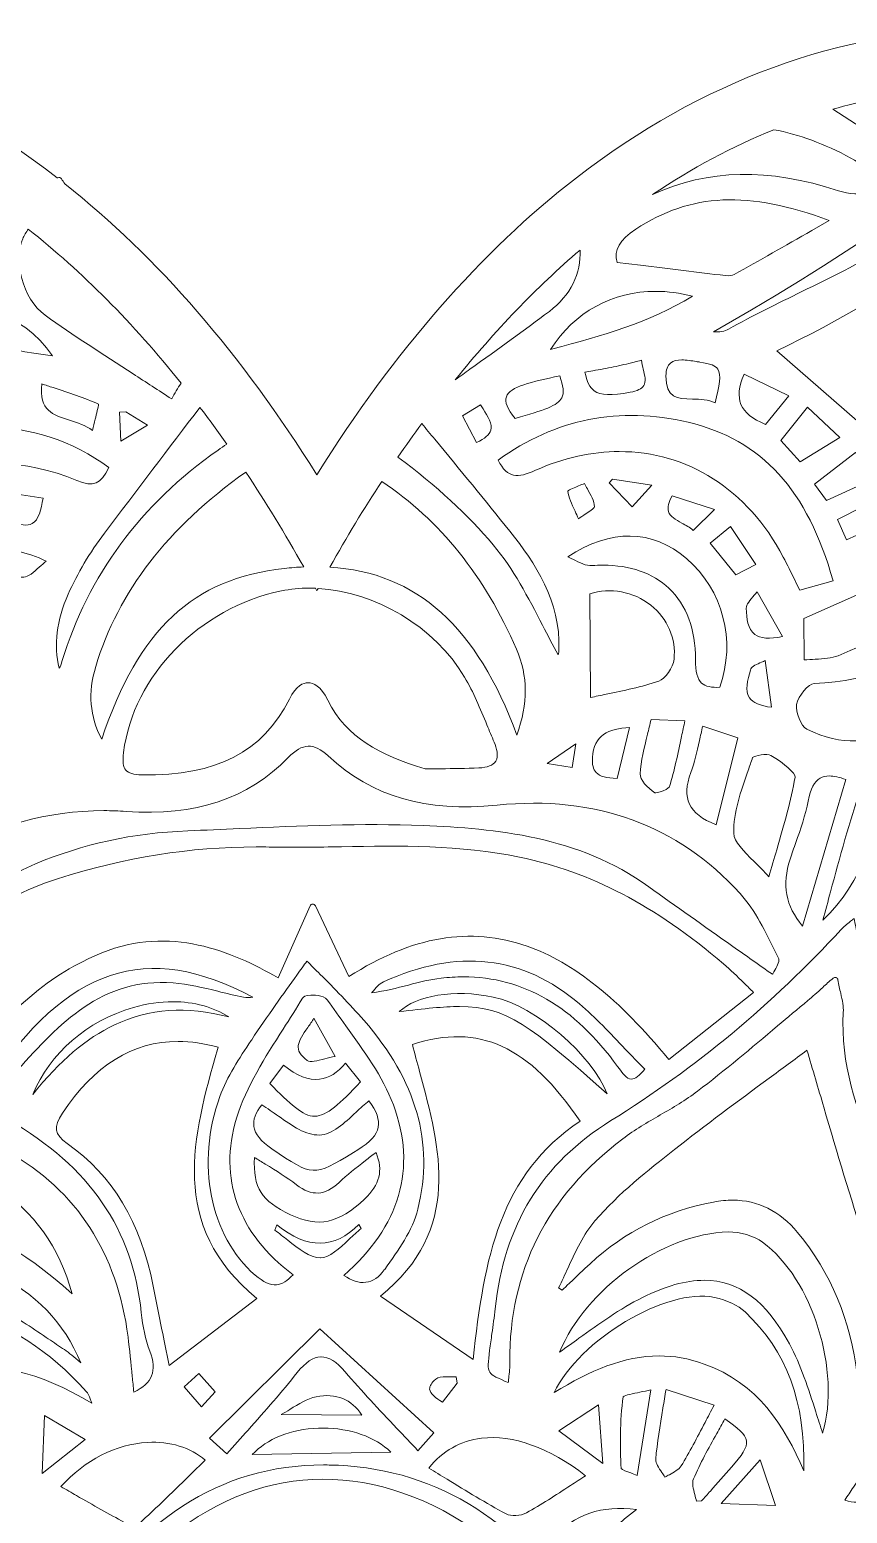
# Model space of a CAD drawing. Extents: x 49 to 10099, y -910 to -90.
# Drawn here: x 401 to 682, y -601 to -92 of the extents above; entities that cross this region are included whole.
import ezdxf

# ---------------------------------------------------------------- set-up
doc = ezdxf.new("R2010")
doc.units = 0
doc.header["$MEASUREMENT"] = 0
doc.layers.add('Layer 1', color=7, linetype='Continuous')

msp = doc.modelspace()

# ---------------------------------------------------------------- linework, layer by layer
at = {"layer": 'Layer 1', "lineweight": 0}
for points in [[(432.25, -223.08), (434.43, -222.96), (441.89, -227.64), (432.74, -233.03), (432.25, -223.08)], [(668.39, -221.36), (679.49, -231.85), (665.86, -240.15), (659.24, -232.87), (668.39, -221.36)], [(684.78, -236.99), (692.19, -245.53), (674.87, -253.48), (670.72, -247.88), (684.78, -236.99)], [(600.25, -247.34), (601.43, -246.09), (615, -248.22), (608.21, -255.59), (600.25, -247.34)], [(696.02, -251.16), (699.47, -258.9), (681.78, -266.91), (678.7, -259.96), (696.02, -251.16)], [(643.82, -278.94), (634.97, -268.15), (641.99, -262.41), (650.58, -275.47), (643.82, -278.94)], [(588.9, -337.05), (587.63, -345.14), (579.01, -343.78), (588.9, -337.05)], [(460.44, -564.68), (454.53, -557.74), (459.48, -553.13), (465.07, -559.49), (460.44, -564.68)], [(598.16, -584.05), (583.04, -572.85), (596.63, -563.93), (598.16, -584.05)], [(405.77, -587.5), (406.54, -567.61), (420.47, -575.83), (405.77, -587.5)], [(652.16, -582.87), (657.33, -598.48), (638.77, -597.83), (652.16, -582.87)]]:
    msp.add_lwpolyline(points, dxfattribs=at)
for points, knots in [([(923.48, -226.33), (905.85, -186.9), (878.75, -153.49), (845.11, -129.71), (810.04, -104.91), (769.53, -91.8), (727.95, -91.8), (680.05, -91.8), (632.03, -109.39), (589.06, -142.66), (556.36, -167.98), (526.49, -202.19), (500, -244.61), (474.22, -203.32), (445.23, -169.84), (413.53, -144.72), (413.14, -144.16), (412.75, -143.58), (412.38, -143.02), (412.1, -142.6), (411.56, -142.46), (411.11, -142.67), (411.11, -142.67), (411.01, -142.72), (411.01, -142.72), (410.99, -142.7), (410.97, -142.69), (410.95, -142.67), (367.98, -109.4), (319.95, -91.81), (272.04, -91.8), (230.47, -91.8), (189.96, -104.91), (154.9, -129.69), (121.25, -153.47), (94.15, -186.88), (76.52, -226.31), (55.14, -274.13), (48.87, -327.84), (58.41, -381.63), (68.97, -441.15), (97.77, -497.53), (144, -549.22), (297.89, -721.22), (474.96, -885.08), (476.74, -886.72), (476.74, -886.72), (500.01, -908.2), (500.01, -908.2), (500.01, -908.2), (523.28, -886.71), (523.28, -886.71), (525.05, -885.08), (702.13, -721.22), (856.01, -549.22), (902.24, -497.54), (931.03, -441.16), (941.59, -381.65), (951.12, -327.86), (944.86, -274.15), (923.48, -226.33)], [0, 0, 0, 0, 1, 1, 1, 2, 2, 2, 3, 3, 3, 4, 4, 4, 5, 5, 5, 6, 6, 6, 7, 7, 7, 8, 8, 8, 9, 9, 9, 10, 10, 10, 11, 11, 11, 12, 12, 12, 13, 13, 13, 14, 14, 14, 15, 15, 15, 16, 16, 16, 17, 17, 17, 18, 18, 18, 19, 19, 19, 20, 20, 20, 20]), ([(758.87, -114.53), (746.9, -125.5), (734.63, -136.73), (722.37, -147.63), (705.78, -162.39), (685.77, -172.22), (666.43, -181.73), (658.11, -185.82), (649.5, -190.05), (641.27, -194.62), (639.93, -195.36), (638.23, -195.67), (636.08, -195.54), (683.39, -168.52), (721.03, -142.32), (753.67, -113.69), (755.41, -113.94), (757.14, -114.22), (758.87, -114.53)], [0, 0, 0, 0, 1, 1, 1, 2, 2, 2, 3, 3, 3, 4, 4, 4, 5, 5, 5, 6, 6, 6, 6]), ([(706.88, -113.07), (706.88, -113.07), (718.88, -127.54), (718.88, -127.54), (718.88, -127.54), (706.24, -137.93), (706.24, -137.93), (706.24, -137.93), (677.05, -119.14), (677.05, -119.14), (686.93, -116.29), (696.89, -114.26), (706.88, -113.07)], [0, 0, 0, 0, 1, 1, 1, 2, 2, 2, 3, 3, 3, 4, 4, 4, 4]), ([(785.13, -121.27), (790.95, -171.22), (804.74, -216.79), (827.23, -260.27), (827.23, -260.27), (772.19, -262.72), (772.19, -262.72), (781.78, -250.81), (787.69, -236.45), (789.78, -219.99), (792.64, -197.45), (780.06, -177.7), (759.19, -171.96), (738.16, -166.17), (716.3, -177.75), (708.34, -198.88), (704.86, -208.11), (702.23, -217.5), (699.68, -226.57), (698.75, -229.92), (697.85, -233.1), (696.94, -236.18), (696.94, -236.18), (657.84, -202.04), (657.84, -202.04), (700.67, -181.61), (739.99, -153.41), (774.87, -118.13), (778.32, -119.07), (781.74, -120.12), (785.13, -121.27)], [0, 0, 0, 0, 1, 1, 1, 2, 2, 2, 3, 3, 3, 4, 4, 4, 5, 5, 5, 6, 6, 6, 7, 7, 7, 8, 8, 8, 9, 9, 9, 10, 10, 10, 10]), ([(656.83, -126.14), (665.31, -127.7), (674.17, -130.97), (683.25, -135.91), (686.48, -137.66), (689.46, -140.11), (692.34, -142.48), (693.54, -143.47), (694.77, -144.48), (696.02, -145.45), (696.02, -145.45), (695.47, -148.23), (695.47, -148.23), (693.85, -148.18), (692.2, -148.2), (690.6, -148.22), (686.62, -148.26), (682.5, -148.31), (678.96, -147.13), (655.14, -139.18), (634.16, -139.59), (615.18, -148.45), (628.7, -139.36), (642.64, -131.9), (656.83, -126.14)], [0, 0, 0, 0, 1, 1, 1, 2, 2, 2, 3, 3, 3, 4, 4, 4, 5, 5, 5, 6, 6, 6, 7, 7, 7, 8, 8, 8, 8]), ([(611.02, -172.69), (611.02, -172.69), (603.04, -171.72), (603.04, -171.72), (601.83, -167.55), (603.83, -164.01), (609.45, -160.31), (628.29, -147.89), (648.22, -146.96), (675.81, -157.33), (675.81, -157.33), (669.8, -160.77), (669.8, -160.77), (660.61, -166.03), (651.93, -171), (643.22, -175.89), (642.57, -176.25), (641.47, -176.38), (640.2, -176.23), (630.62, -175.1), (621.09, -173.93), (611.02, -172.69)], [0, 0, 0, 0, 1, 1, 1, 2, 2, 2, 3, 3, 3, 4, 4, 4, 5, 5, 5, 6, 6, 6, 7, 7, 7, 7]), ([(453.4, -213.14), (452.32, -214.91), (451.23, -216.72), (450.22, -218.6), (445.69, -215.63), (441.29, -212.78), (436.98, -210), (426.42, -203.17), (416.45, -196.73), (406.82, -189.86), (398.84, -184.16), (395.89, -170.69), (399.08, -163.65), (399.61, -162.47), (400.26, -161.35), (401, -160.29), (419.45, -174.89), (436.95, -192.54), (453.4, -213.14)], [0, 0, 0, 0, 1, 1, 1, 2, 2, 2, 3, 3, 3, 4, 4, 4, 5, 5, 5, 6, 6, 6, 6]), ([(590.31, -167.45), (590.78, -175.43), (587.06, -183.03), (579.78, -188.51), (571.12, -195.04), (562.5, -201.23), (552.53, -208.4), (550.89, -209.58), (549.21, -210.78), (547.51, -212), (561.09, -195.14), (575.37, -180.27), (590.31, -167.45)], [0, 0, 0, 0, 1, 1, 1, 2, 2, 2, 3, 3, 3, 4, 4, 4, 4]), ([(360.27, -188.28), (381.07, -183.05), (398.74, -188.63), (409.33, -203.77), (392.04, -201.83), (376.34, -196.87), (360.27, -188.28)], [0, 0, 0, 0, 1, 1, 1, 2, 2, 2, 2]), ([(616.31, -181.64), (620.4, -181.64), (624.62, -182.18), (628.88, -183.31), (613.96, -192.44), (597.9, -196.81), (580.94, -201.43), (580.94, -201.43), (580.19, -201.63), (580.19, -201.63), (588.32, -188.75), (601.54, -181.64), (616.31, -181.64)], [0, 0, 0, 0, 1, 1, 1, 2, 2, 2, 3, 3, 3, 4, 4, 4, 4]), ([(612.15, -214.02), (611.45, -215.09), (609.94, -215.83), (607.5, -216.28), (600.93, -217.48), (597.37, -217.35), (595.21, -215.82), (593.65, -214.72), (592.65, -212.71), (592.01, -209.35), (592.92, -209.2), (593.8, -209.05), (594.66, -208.9), (597.15, -208.48), (599.51, -208.08), (601.81, -207.6), (604.14, -207.11), (606.47, -206.53), (608.93, -205.92), (609.72, -205.73), (610.52, -205.53), (611.35, -205.32), (611.49, -206.35), (611.74, -207.38), (611.99, -208.38), (612.53, -210.57), (613.04, -212.63), (612.15, -214.02)], [0, 0, 0, 0, 1, 1, 1, 2, 2, 2, 3, 3, 3, 4, 4, 4, 5, 5, 5, 6, 6, 6, 7, 7, 7, 8, 8, 8, 9, 9, 9, 9]), ([(631.45, -205.93), (635.08, -206.47), (636.81, -207.16), (637.61, -208.38), (638.81, -210.23), (638.2, -214.04), (636.65, -219.94), (634.31, -218.8), (631.59, -218.72), (628.94, -218.64), (623.59, -218.48), (619.73, -218.36), (619.79, -210.64), (619.8, -208.56), (620.3, -207.13), (621.31, -206.27), (622.27, -205.46), (623.66, -205.19), (625.21, -205.19), (626.81, -205.19), (628.58, -205.48), (630.24, -205.74), (630.65, -205.81), (631.06, -205.87), (631.45, -205.93)], [0, 0, 0, 0, 1, 1, 1, 2, 2, 2, 3, 3, 3, 4, 4, 4, 5, 5, 5, 6, 6, 6, 7, 7, 7, 8, 8, 8, 8]), ([(423.94, -225.54), (423.64, -226.75), (423.31, -228.07), (423, -229.38), (420.63, -227.65), (417.86, -226.78), (415.17, -225.92), (409.36, -224.09), (404.72, -222.62), (405.6, -213.42), (406.93, -213.86), (408.24, -214.29), (409.53, -214.71), (415.01, -216.5), (420.19, -218.19), (425.09, -220.38), (425.01, -221.31), (424.43, -223.63), (423.94, -225.54)], [0, 0, 0, 0, 1, 1, 1, 2, 2, 2, 3, 3, 3, 4, 4, 4, 5, 5, 5, 6, 6, 6, 6]), ([(583.38, -210.66), (584.52, -214.13), (584.96, -216.52), (584.06, -218.22), (582.68, -220.83), (577.98, -222.53), (568.03, -225.29), (565.4, -222.04), (564.42, -219.59), (565.03, -217.83), (566.23, -214.37), (573.75, -212.69), (583.38, -210.66)], [0, 0, 0, 0, 1, 1, 1, 2, 2, 2, 3, 3, 3, 4, 4, 4, 4]), ([(653.9, -227.31), (649.41, -225.49), (646.67, -223.24), (645.54, -220.45), (644.42, -217.71), (644.76, -214.31), (646.58, -210.08), (646.58, -210.08), (661.95, -217.57), (661.95, -217.57), (661.95, -217.57), (653.9, -227.31), (653.9, -227.31)], [0, 0, 0, 0, 1, 1, 1, 2, 2, 2, 3, 3, 3, 4, 4, 4, 4]), ([(459.9, -221.49), (463.01, -225.6), (466.08, -229.81), (469.11, -234.14), (468.09, -234.77), (467.09, -235.43), (466.09, -236.14), (439.57, -254.74), (421.56, -279.16), (412.56, -308.72), (412.29, -309.6), (412.01, -310.36), (411.6, -311.05), (409.67, -303.12), (410.7, -294.58), (414.69, -285.63), (417.9, -278.43), (422.08, -271.37), (427.14, -264.65), (438.21, -249.93), (449.31, -235.36), (459.9, -221.49)], [0, 0, 0, 0, 1, 1, 1, 2, 2, 2, 3, 3, 3, 4, 4, 4, 5, 5, 5, 6, 6, 6, 7, 7, 7, 7]), ([(549.98, -224.42), (549.98, -224.42), (556.19, -220.66), (556.19, -220.66), (556.46, -221.1), (556.74, -221.55), (557.02, -221.98), (558.74, -224.68), (560.35, -227.23), (559.69, -229.36), (559.21, -230.87), (557.63, -232.23), (554.84, -233.51), (554.84, -233.51), (549.98, -224.42), (549.98, -224.42)], [0, 0, 0, 0, 1, 1, 1, 2, 2, 2, 3, 3, 3, 4, 4, 4, 5, 5, 5, 5]), ([(627.41, -226.59), (652.66, -232.59), (668.47, -249.9), (677.12, -281.02), (677.12, -281.02), (665.69, -284.28), (665.69, -284.28), (665.14, -283.16), (664.61, -282.05), (664.08, -280.96), (662.72, -278.16), (661.44, -275.51), (660.06, -272.88), (647.79, -249.46), (626.93, -236.65), (603.78, -236.65), (594.42, -236.65), (584.68, -238.75), (574.99, -243.09), (574.99, -243.09), (574.99, -243.09), (574.99, -243.09), (568.86, -245.83), (565.47, -245.99), (562.18, -239.59), (581.93, -225.37), (603.88, -221), (627.41, -226.59)], [0, 0, 0, 0, 1, 1, 1, 2, 2, 2, 3, 3, 3, 4, 4, 4, 5, 5, 5, 6, 6, 6, 7, 7, 7, 8, 8, 8, 9, 9, 9, 9]), ([(417.65, -246.59), (381.4, -231.53), (346.37, -245.96), (330.49, -282.48), (330.49, -282.48), (330.14, -283.3), (330.14, -283.3), (327.74, -288.86), (326.23, -291.65), (320.54, -289.31), (314.88, -286.98), (315.79, -283.58), (317.75, -278.22), (317.9, -277.82), (318.04, -277.42), (318.18, -277.02), (326.06, -254.75), (343.44, -238.1), (365.86, -231.33), (372.75, -229.24), (379.75, -228.22), (386.69, -228.22), (401.58, -228.22), (416.15, -232.95), (428.59, -242.08), (425.96, -247.9), (423.31, -248.94), (417.65, -246.59)], [0, 0, 0, 0, 1, 1, 1, 2, 2, 2, 3, 3, 3, 4, 4, 4, 5, 5, 5, 6, 6, 6, 7, 7, 7, 8, 8, 8, 9, 9, 9, 9]), ([(536.01, -227.01), (537.5, -228.82), (538.98, -230.63), (540.47, -232.44), (548.97, -242.75), (557.76, -253.42), (566.26, -264.02), (574.9, -274.79), (583.65, -288.04), (583.07, -304.64), (583.04, -305.26), (582.96, -305.87), (582.84, -306.44), (581, -303.11), (579.21, -299.67), (577.48, -296.31), (572.54, -286.79), (567.44, -276.94), (560.53, -268.67), (551.98, -258.45), (540.99, -248.35), (527.82, -238.59), (530.52, -234.64), (533.25, -230.78), (536.01, -227.01)], [0, 0, 0, 0, 1, 1, 1, 2, 2, 2, 3, 3, 3, 4, 4, 4, 5, 5, 5, 6, 6, 6, 7, 7, 7, 8, 8, 8, 8]), ([(488.85, -276.77), (457.36, -280.31), (439.09, -297.34), (426.18, -335.38), (422.05, -327.51), (421.4, -319.53), (424.14, -310.46), (431.89, -284.73), (448.74, -262.86), (475.61, -243.67), (482.45, -253.97), (489.08, -264.83), (495.49, -276.25), (493.32, -276.35), (491.11, -276.52), (488.85, -276.77)], [0, 0, 0, 0, 1, 1, 1, 2, 2, 2, 3, 3, 3, 4, 4, 4, 5, 5, 5, 5]), ([(522.26, -246.91), (542.35, -260.32), (557.52, -279.22), (568.51, -304.54), (572.47, -313.68), (572.53, -323.09), (568.65, -333.97), (554.96, -296.81), (534.31, -278.16), (504.48, -276.32), (510.23, -266.07), (516.16, -256.26), (522.26, -246.91)], [0, 0, 0, 0, 1, 1, 1, 2, 2, 2, 3, 3, 3, 4, 4, 4, 4]), ([(592.12, -258.15), (591.39, -258.64), (590.58, -259.17), (589.79, -259.74), (589.39, -258.84), (588.99, -257.99), (588.6, -257.16), (587.4, -254.61), (586.36, -252.39), (586.1, -250.22), (586.65, -249.75), (588.63, -248.93), (589.84, -248.42), (590.52, -248.14), (591.21, -247.86), (591.84, -247.58), (592.16, -248.2), (592.5, -248.81), (592.83, -249.42), (594.02, -251.57), (595.14, -253.61), (595.32, -255.63), (595.19, -256.13), (593.42, -257.3), (592.12, -258.15)], [0, 0, 0, 0, 1, 1, 1, 2, 2, 2, 3, 3, 3, 4, 4, 4, 5, 5, 5, 6, 6, 6, 7, 7, 7, 8, 8, 8, 8]), ([(394.9, -260.66), (394.9, -260.66), (397.15, -251.28), (397.15, -251.28), (397.15, -251.28), (406.09, -252.69), (406.09, -252.69), (405.36, -256.55), (404.62, -260.14), (402.29, -261.38), (400.66, -262.24), (398.24, -262.01), (394.9, -260.66)], [0, 0, 0, 0, 1, 1, 1, 2, 2, 2, 3, 3, 3, 4, 4, 4, 4]), ([(629.17, -263.73), (628.01, -262.69), (626.6, -261.93), (625.22, -261.19), (623.14, -260.07), (621.18, -259.02), (620.66, -257.23), (620.27, -255.88), (620.67, -254.09), (621.88, -251.8), (621.88, -251.8), (636.41, -256.6), (636.41, -256.6), (636.41, -256.6), (629.17, -263.73), (629.17, -263.73)], [0, 0, 0, 0, 1, 1, 1, 2, 2, 2, 3, 3, 3, 4, 4, 4, 5, 5, 5, 5]), ([(626.89, -273.42), (639.39, -284.18), (643.84, -301.45), (638.33, -317.56), (635.39, -317.77), (633.33, -317.29), (632.04, -316.12), (630.52, -314.73), (629.84, -312.18), (629.89, -308.11), (630.02, -297.76), (626.88, -289.28), (620.82, -283.58), (615.27, -278.37), (607.51, -275.66), (598.2, -275.66), (596.97, -275.66), (595.7, -275.71), (594.41, -275.81), (592.4, -275.95), (590.2, -274.84), (587.88, -273.65), (587.31, -273.36), (586.74, -273.07), (586.16, -272.79), (600.71, -263.07), (615.12, -263.27), (626.89, -273.42)], [0, 0, 0, 0, 1, 1, 1, 2, 2, 2, 3, 3, 3, 4, 4, 4, 5, 5, 5, 6, 6, 6, 7, 7, 7, 8, 8, 8, 9, 9, 9, 9]), ([(388.04, -269.75), (394.14, -269.75), (400.61, -271.23), (407.15, -274.24), (406.33, -274.92), (405.55, -275.62), (404.78, -276.31), (402.8, -278.09), (400.98, -279.75), (399.44, -279.74), (387.2, -279.42), (377.92, -282.4), (371.89, -288.6), (365.84, -294.84), (363.12, -304.29), (363.81, -316.68), (363.85, -317.47), (363.85, -318.29), (363.85, -319.24), (363.84, -319.55), (363.84, -319.88), (363.84, -320.22), (363.84, -320.22), (356.67, -322.98), (356.67, -322.98), (349.72, -310.48), (352.36, -292.51), (362.97, -280.81), (369.62, -273.48), (378.36, -269.75), (388.04, -269.75)], [0, 0, 0, 0, 1, 1, 1, 2, 2, 2, 3, 3, 3, 4, 4, 4, 5, 5, 5, 6, 6, 6, 7, 7, 7, 8, 8, 8, 9, 9, 9, 10, 10, 10, 10]), ([(729.78, -266.21), (729.78, -266.21), (762.49, -326.73), (762.49, -326.73), (762.49, -326.73), (753.32, -337.74), (753.32, -337.74), (752.15, -336.54), (750.95, -335.4), (749.78, -334.29), (746.79, -331.45), (743.96, -328.77), (742.2, -325.57), (736.35, -314.99), (731.67, -304.07), (727.85, -294.78), (726.22, -290.79), (724.63, -288.79), (722.55, -288.08), (722, -287.9), (721.43, -287.8), (720.81, -287.8), (718.98, -287.8), (716.77, -288.62), (713.8, -290.35), (703.4, -296.4), (692, -301.2), (680.98, -305.84), (680.98, -305.84), (678.87, -306.73), (678.87, -306.73), (676.64, -307.67), (674.01, -307.8), (670.97, -307.95), (669.76, -308.02), (668.51, -308.08), (667.21, -308.2), (667.21, -308.2), (667.05, -293.96), (667.05, -293.96), (667.05, -293.96), (729.78, -266.21), (729.78, -266.21)], [0, 0, 0, 0, 1, 1, 1, 2, 2, 2, 3, 3, 3, 4, 4, 4, 5, 5, 5, 6, 6, 6, 7, 7, 7, 8, 8, 8, 9, 9, 9, 10, 10, 10, 11, 11, 11, 12, 12, 12, 13, 13, 13, 14, 14, 14, 14]), ([(500.01, -284.43), (500.15, -284.16), (500.3, -283.9), (500.44, -283.63), (519.94, -284.77), (540.37, -296.66), (550.71, -314.13), (553.75, -319.26), (556.1, -324.97), (558.37, -330.49), (559.19, -332.48), (560.01, -334.47), (560.86, -336.44), (561.71, -338.43), (562.5, -341.17), (561.37, -342.97), (560.5, -344.37), (558.55, -345.14), (555.58, -345.27), (551.2, -345.46), (546.79, -345.5), (542.52, -345.55), (540.7, -345.57), (538.91, -345.59), (537.14, -345.62), (521.35, -340.67), (510.27, -334.98), (503.81, -322.03), (501.33, -317.05), (498.77, -316), (497.06, -316), (497.05, -316), (497.05, -316), (497.05, -316), (495.39, -316), (492.92, -316.98), (490.58, -321.64), (481.41, -339.9), (465.78, -347.91), (439.96, -347.65), (437.19, -347.62), (435.4, -347.1), (434.48, -346.04), (433.52, -344.95), (433.28, -343.12), (433.68, -339.93), (436.98, -313.63), (459.75, -290.31), (487.83, -284.49), (490.95, -283.85), (494.15, -283.53), (497.41, -283.53), (498.12, -283.53), (498.83, -283.55), (499.54, -283.58), (499.7, -283.87), (499.85, -284.14), (500.01, -284.43)], [0, 0, 0, 0, 1, 1, 1, 2, 2, 2, 3, 3, 3, 4, 4, 4, 5, 5, 5, 6, 6, 6, 7, 7, 7, 8, 8, 8, 9, 9, 9, 10, 10, 10, 11, 11, 11, 12, 12, 12, 13, 13, 13, 14, 14, 14, 15, 15, 15, 16, 16, 16, 17, 17, 17, 18, 18, 18, 19, 19, 19, 19]), ([(599.29, -319.96), (597.46, -320.34), (595.66, -320.71), (593.89, -321.1), (593.89, -321.1), (593.62, -285.53), (593.62, -285.53), (600.76, -283.21), (608.54, -284.64), (614.57, -289.4), (620.37, -293.99), (623.35, -300.94), (622.56, -307.98), (622.23, -310.82), (619.49, -314.74), (617.31, -315.48), (611.39, -317.47), (605.24, -318.74), (599.29, -319.96)], [0, 0, 0, 0, 1, 1, 1, 2, 2, 2, 3, 3, 3, 4, 4, 4, 5, 5, 5, 6, 6, 6, 6]), ([(650.25, -299.42), (647.85, -297.61), (647.43, -294.04), (647.34, -290.46), (647.34, -290.46), (647.34, -290.46), (647.34, -290.46), (647.3, -289.16), (648.71, -287.55), (650.06, -286), (650.41, -285.6), (650.76, -285.2), (651.09, -284.79), (651.09, -284.79), (659.76, -300.15), (659.76, -300.15), (655.38, -301.12), (652.19, -300.87), (650.25, -299.42)], [0, 0, 0, 0, 1, 1, 1, 2, 2, 2, 3, 3, 3, 4, 4, 4, 5, 5, 5, 6, 6, 6, 6]), ([(670.63, -316.26), (690.36, -315.96), (706.15, -306.86), (719.06, -297.71), (722.72, -315), (731.18, -328.92), (744.9, -340.24), (750.93, -345.21), (748.56, -348.68), (745.56, -353.07), (744.45, -354.69), (743.31, -356.36), (742.57, -358.17), (740.81, -357.38), (739.05, -356.67), (737.33, -355.98), (732.87, -354.18), (728.65, -352.48), (725.37, -349.77), (721.36, -346.46), (717.78, -341.03), (715.79, -335.24), (713.71, -329.19), (711.64, -326.28), (708.85, -325.53), (708.39, -325.41), (707.92, -325.35), (707.43, -325.35), (705.11, -325.35), (702.41, -326.77), (698.93, -329.78), (690.24, -337.29), (680.45, -337.97), (668.1, -331.92), (666.17, -330.96), (664.16, -326.05), (664.63, -323.44), (665.15, -320.65), (668.79, -316.29), (670.63, -316.26)], [0, 0, 0, 0, 1, 1, 1, 2, 2, 2, 3, 3, 3, 4, 4, 4, 5, 5, 5, 6, 6, 6, 7, 7, 7, 8, 8, 8, 9, 9, 9, 10, 10, 10, 11, 11, 11, 12, 12, 12, 13, 13, 13, 13]), ([(655.95, -324.45), (652.14, -323.98), (649.62, -322.89), (648.45, -321.18), (646.76, -318.73), (647.82, -315.13), (648.84, -311.65), (648.84, -311.65), (648.96, -311.24), (648.96, -311.24), (649.2, -310.42), (651.09, -309.62), (652.61, -308.97), (653.03, -308.79), (653.47, -308.6), (653.89, -308.41), (653.89, -308.41), (655.95, -324.45), (655.95, -324.45)], [0, 0, 0, 0, 1, 1, 1, 2, 2, 2, 3, 3, 3, 4, 4, 4, 5, 5, 5, 6, 6, 6, 6]), ([(613.46, -333.73), (613.87, -332.08), (614.29, -330.38), (614.68, -328.65), (614.68, -328.65), (626.28, -329.09), (626.28, -329.09), (625.88, -330.91), (625.51, -332.7), (625.13, -334.48), (623.87, -340.48), (622.68, -346.16), (621, -351.7), (620.94, -351.9), (620.31, -352.52), (618.89, -353.14), (617.35, -353.8), (616.21, -353.88), (615.98, -353.78), (613.5, -352.25), (610.81, -349.18), (610.92, -347.35), (611.21, -342.87), (612.3, -338.43), (613.46, -333.73)], [0, 0, 0, 0, 1, 1, 1, 2, 2, 2, 3, 3, 3, 4, 4, 4, 5, 5, 5, 6, 6, 6, 7, 7, 7, 8, 8, 8, 8]), ([(644.51, -334.95), (644.51, -334.95), (636.97, -364.76), (636.97, -364.76), (632.21, -362.94), (629.23, -360.62), (627.87, -357.7), (626.53, -354.83), (626.69, -351.28), (628.37, -346.83), (629.64, -343.43), (630.41, -339.94), (631.29, -335.9), (631.64, -334.3), (632.01, -332.65), (632.42, -330.91), (632.42, -330.91), (644.51, -334.95), (644.51, -334.95)], [0, 0, 0, 0, 1, 1, 1, 2, 2, 2, 3, 3, 3, 4, 4, 4, 5, 5, 5, 6, 6, 6, 6]), ([(607.34, -331.38), (607.34, -331.38), (603.03, -348.85), (603.03, -348.85), (599.35, -348.8), (597.13, -348.17), (595.88, -346.84), (594.84, -345.74), (594.41, -344.06), (594.56, -341.72), (595.07, -333.94), (600, -331.83), (607.34, -331.38)], [0, 0, 0, 0, 1, 1, 1, 2, 2, 2, 3, 3, 3, 4, 4, 4, 4]), ([(642.74, -406.53), (632.73, -399.47), (623.27, -392.81), (613.89, -386.05), (589.72, -368.64), (561.25, -366.08), (536.45, -365.06), (515.49, -364.19), (494.13, -365.16), (473.47, -366.1), (467.54, -366.37), (461.62, -366.64), (455.7, -366.87), (418.31, -368.31), (385.9, -382.09), (359.38, -407.84), (355.49, -411.61), (351.27, -415.58), (346.66, -419.1), (345.55, -419.94), (343.95, -420.29), (342.26, -420.65), (341.81, -420.75), (341.36, -420.84), (340.9, -420.95), (340.77, -420.36), (340.62, -419.77), (340.47, -419.2), (339.99, -417.38), (339.49, -415.49), (339.98, -414.23), (346.42, -397.65), (357.35, -384.57), (372.46, -375.35), (389.25, -365.1), (407.55, -359.93), (426.95, -359.93), (429.46, -359.93), (432, -360.01), (434.55, -360.19), (458.5, -361.82), (476.18, -355.95), (490.19, -341.71), (495.17, -336.66), (498.89, -336.51), (503.89, -341.16), (518.95, -355.16), (537.38, -360.52), (561.87, -358.04), (595.77, -354.59), (623.8, -364.8), (645.21, -388.38), (650.47, -394.17), (654.08, -401.7), (657.57, -408.98), (657.57, -408.98), (658.47, -410.85), (658.47, -410.85), (658.87, -411.69), (657.58, -413.93), (656.81, -415.26), (656.64, -415.56), (656.47, -415.85), (656.32, -416.12), (651.65, -412.81), (647.14, -409.63), (642.74, -406.53)], [0, 0, 0, 0, 1, 1, 1, 2, 2, 2, 3, 3, 3, 4, 4, 4, 5, 5, 5, 6, 6, 6, 7, 7, 7, 8, 8, 8, 9, 9, 9, 10, 10, 10, 11, 11, 11, 12, 12, 12, 13, 13, 13, 14, 14, 14, 15, 15, 15, 16, 16, 16, 17, 17, 17, 18, 18, 18, 19, 19, 19, 20, 20, 20, 21, 21, 21, 22, 22, 22, 22]), ([(657.78, -373.38), (656.92, -376.34), (656.03, -379.39), (655.12, -382.62), (653.43, -380.74), (651.69, -379.01), (650.11, -377.45), (646.38, -373.77), (643.16, -370.59), (643.08, -367.65), (642.87, -360.59), (645.47, -353.24), (648, -346.13), (648.52, -344.65), (649.04, -343.18), (649.54, -341.72), (650.22, -341.01), (654.49, -340.23), (655.82, -341), (660.38, -343.6), (664.32, -347.17), (664.09, -348.48), (662.72, -356.46), (660.43, -364.3), (657.78, -373.38)], [0, 0, 0, 0, 1, 1, 1, 2, 2, 2, 3, 3, 3, 4, 4, 4, 5, 5, 5, 6, 6, 6, 7, 7, 7, 8, 8, 8, 8]), ([(676.27, -387.78), (679.45, -375.96), (682.75, -363.73), (686.8, -352), (687.69, -349.45), (692.56, -347.76), (696.47, -346.41), (696.65, -346.35), (696.83, -346.29), (697.01, -346.23), (696.82, -347), (696.63, -347.77), (696.44, -348.54), (691.93, -366.87), (687.65, -384.23), (673.62, -397.54), (674.51, -394.29), (675.39, -391.04), (676.27, -387.78)], [0, 0, 0, 0, 1, 1, 1, 2, 2, 2, 3, 3, 3, 4, 4, 4, 5, 5, 5, 6, 6, 6, 6]), ([(662.38, -376.63), (663, -374.71), (663.68, -372.76), (664.35, -370.87), (665.98, -366.26), (667.66, -361.5), (668.57, -356.63), (669.36, -352.39), (670.67, -349.89), (672.69, -348.77), (673.56, -348.28), (674.6, -348.04), (675.84, -348.04), (677.42, -348.04), (679.31, -348.44), (681.54, -349.24), (681.54, -349.24), (666.69, -399.59), (666.69, -399.59), (660.85, -392.57), (659.53, -385.42), (662.38, -376.63)], [0, 0, 0, 0, 1, 1, 1, 2, 2, 2, 3, 3, 3, 4, 4, 4, 5, 5, 5, 6, 6, 6, 7, 7, 7, 7]), ([(572.17, -406.47), (552.69, -399.62), (532.68, -403.02), (511.02, -416.9), (511.02, -416.9), (499.49, -392.58), (499.49, -392.58), (499.32, -392.22), (498.97, -392.01), (498.57, -392), (498.18, -392.01), (497.83, -392.24), (497.67, -392.6), (497.67, -392.6), (486.68, -417.31), (486.68, -417.31), (470.78, -408.2), (449.72, -399.31), (426.24, -408.76), (408.63, -415.84), (394.11, -428.28), (377.83, -450.26), (375.8, -448.63), (373.77, -447.05), (371.76, -445.47), (365.18, -440.32), (358.98, -435.46), (353.29, -429.92), (353.29, -429.91), (353.01, -429.59), (353.04, -428.28), (353.11, -425.76), (354.36, -421.75), (355.86, -420.38), (371.99, -405.62), (388.67, -390.35), (411, -383.31), (434.28, -375.97), (456.64, -372.39), (479.2, -372.39), (480.67, -372.39), (482.15, -372.4), (483.62, -372.43), (491.93, -372.6), (500.36, -372.46), (508.51, -372.32), (528.44, -371.99), (549.06, -371.64), (569.51, -375.89), (594.07, -381), (615.68, -392.3), (639.57, -412.54), (641.95, -414.55), (644.15, -416.72), (646.69, -419.23), (647.69, -420.22), (648.74, -421.25), (649.84, -422.32), (649.84, -422.32), (620.79, -445.37), (620.79, -445.37), (603.58, -424.45), (588.12, -412.08), (572.17, -406.47)], [0, 0, 0, 0, 1, 1, 1, 2, 2, 2, 3, 3, 3, 4, 4, 4, 5, 5, 5, 6, 6, 6, 7, 7, 7, 8, 8, 8, 9, 9, 9, 10, 10, 10, 11, 11, 11, 12, 12, 12, 13, 13, 13, 14, 14, 14, 15, 15, 15, 16, 16, 16, 17, 17, 17, 18, 18, 18, 19, 19, 19, 20, 20, 20, 21, 21, 21, 21]), ([(700.88, -575.98), (697.91, -580.17), (695.89, -585.06), (693.93, -589.79), (693.93, -589.79), (693.59, -590.62), (693.59, -590.62), (691.06, -596.72), (687.31, -598.57), (681.17, -596.66), (682.15, -595.17), (683.13, -593.71), (684.09, -592.26), (686.69, -588.35), (689.14, -584.66), (691.52, -580.84), (706.06, -557.49), (709.59, -533.34), (702.03, -509.05), (701.29, -506.66), (700.57, -504.27), (699.85, -501.88), (697.4, -493.75), (694.87, -485.34), (691.49, -477.42), (685.25, -462.85), (679.62, -446.92), (680.65, -429.22), (680.77, -427.18), (680.32, -425.16), (679.74, -422.6), (679.44, -421.26), (679.1, -419.75), (678.8, -418), (678.73, -417.65), (678.48, -417.35), (678.14, -417.23), (677.8, -417.11), (677.42, -417.19), (677.15, -417.43), (675.81, -418.61), (674.66, -419.66), (673.61, -420.6), (671.64, -422.37), (670.08, -423.77), (668.47, -425.12), (664.99, -428.02), (661.52, -430.94), (658.06, -433.87), (649.18, -441.37), (640, -449.12), (630.62, -456.27), (626.63, -459.31), (622.15, -461.91), (617.82, -464.43), (613.5, -466.94), (609.03, -469.53), (604.98, -472.59), (578.99, -492.26), (565.95, -518.02), (566.23, -549.16), (566.25, -551.02), (566.05, -552.86), (565.85, -554.82), (565.8, -555.3), (565.75, -555.79), (565.7, -556.28), (562.13, -554.83), (560.12, -553.93), (559.34, -552.74), (558.5, -551.45), (558.77, -549.35), (559.3, -545.15), (559.54, -543.26), (559.81, -541.38), (560.08, -539.5), (560.47, -536.71), (560.89, -533.84), (561.19, -530.99), (564.23, -502.18), (577.22, -481.04), (600.91, -466.36), (629.85, -448.43), (656.43, -426.34), (679.91, -400.7), (680.76, -399.77), (681.82, -398.95), (683.16, -397.9), (683.55, -397.6), (683.96, -397.28), (684.4, -396.93), (685.07, -400.74), (685.68, -404.49), (686.28, -408.12), (687.79, -417.28), (689.21, -425.93), (691.22, -434.51), (691.22, -434.51), (692.67, -440.7), (692.67, -440.7), (696.86, -458.71), (701.2, -477.32), (707.03, -495.15), (715.02, -519.56), (720.53, -548.26), (700.88, -575.98)], [0, 0, 0, 0, 1, 1, 1, 2, 2, 2, 3, 3, 3, 4, 4, 4, 5, 5, 5, 6, 6, 6, 7, 7, 7, 8, 8, 8, 9, 9, 9, 10, 10, 10, 11, 11, 11, 12, 12, 12, 13, 13, 13, 14, 14, 14, 15, 15, 15, 16, 16, 16, 17, 17, 17, 18, 18, 18, 19, 19, 19, 20, 20, 20, 21, 21, 21, 22, 22, 22, 23, 23, 23, 24, 24, 24, 25, 25, 25, 26, 26, 26, 27, 27, 27, 28, 28, 28, 29, 29, 29, 30, 30, 30, 31, 31, 31, 32, 32, 32, 33, 33, 33, 34, 34, 34, 35, 35, 35, 35]), ([(311.64, -403.72), (311.68, -403.72), (311.73, -403.72), (311.78, -403.72), (312.14, -403.74), (312.68, -403.77), (312.79, -403.83), (336.23, -427.54), (363.64, -448.5), (394.26, -466.14), (422.08, -482.16), (436.96, -503.8), (439.74, -532.29), (440.19, -536.92), (441.22, -541.49), (442.7, -545.5), (445.24, -552.35), (443.65, -556.5), (437.21, -559.56), (437.02, -557.73), (436.85, -555.94), (436.68, -554.18), (436.22, -549.51), (435.79, -545.09), (435.23, -540.67), (431.57, -511.88), (417.65, -490.43), (393.85, -476.91), (391.44, -475.54), (389.03, -474.18), (386.62, -472.83), (365.74, -461.09), (344.15, -448.96), (328.24, -429.72), (327.27, -428.55), (325.82, -427.8), (324.54, -427.14), (324.54, -427.14), (324.03, -426.88), (324.03, -426.88), (323.4, -426.54), (322.74, -426.43), (321.75, -426.26), (321.22, -426.17), (320.59, -426.06), (319.78, -425.89), (319.5, -425.84), (319.21, -425.9), (318.98, -426.07), (318.75, -426.24), (318.6, -426.5), (318.58, -426.78), (318.48, -427.94), (318.34, -429.06), (318.21, -430.15), (317.93, -432.51), (317.66, -434.74), (317.74, -437.01), (318.21, -451.09), (315.75, -465.25), (310.22, -480.28), (304.56, -495.65), (299.08, -512.19), (297.32, -529.06), (295.85, -543.06), (299.85, -558.16), (302.99, -568.29), (305, -574.82), (307.85, -580.96), (310.87, -587.46), (313.31, -592.72), (315.82, -598.13), (317.96, -603.94), (317.91, -603.92), (317.86, -603.89), (317.81, -603.86), (316.01, -602.88), (314.31, -601.95), (313.45, -600.6), (306.94, -590.4), (300.08, -579.47), (293.98, -568.01), (283.94, -549.15), (287.26, -529.24), (291.28, -514), (300.34, -479.64), (309.07, -442.51), (311.64, -403.72)], [0, 0, 0, 0, 1, 1, 1, 2, 2, 2, 3, 3, 3, 4, 4, 4, 5, 5, 5, 6, 6, 6, 7, 7, 7, 8, 8, 8, 9, 9, 9, 10, 10, 10, 11, 11, 11, 12, 12, 12, 13, 13, 13, 14, 14, 14, 15, 15, 15, 16, 16, 16, 17, 17, 17, 18, 18, 18, 19, 19, 19, 20, 20, 20, 21, 21, 21, 22, 22, 22, 23, 23, 23, 24, 24, 24, 25, 25, 25, 26, 26, 26, 27, 27, 27, 28, 28, 28, 29, 29, 29, 29]), ([(474.85, -423.95), (471.9, -423.4), (468.92, -422.67), (466.03, -421.96), (461.05, -420.73), (455.9, -419.46), (450.73, -419.07), (426.15, -417.18), (411.55, -433.29), (397.44, -448.85), (396.63, -449.74), (395.83, -450.63), (395.02, -451.51), (394.5, -452.09), (394, -452.73), (393.52, -453.35), (392.43, -454.77), (391.29, -456.26), (390.23, -456.21), (389.47, -456.19), (388.52, -455.43), (387.46, -454), (414.31, -413.6), (441.58, -404.49), (478.09, -423.96), (476.95, -424.08), (475.86, -424.14), (474.85, -423.95)], [0, 0, 0, 0, 1, 1, 1, 2, 2, 2, 3, 3, 3, 4, 4, 4, 5, 5, 5, 6, 6, 6, 7, 7, 7, 8, 8, 8, 9, 9, 9, 9]), ([(550.25, -417), (547.75, -417), (545.21, -417.15), (542.62, -417.45), (538.89, -417.88), (535.27, -418.81), (531.44, -419.8), (527.45, -420.83), (523.35, -421.89), (518.82, -422.44), (518.86, -422.39), (518.9, -422.35), (518.95, -422.3), (520.2, -420.82), (521.38, -419.43), (522.83, -418.76), (548.13, -407.13), (570.77, -409.66), (590.13, -426.3), (595.64, -431.04), (600.59, -436.25), (605.83, -441.78), (607.99, -444.05), (610.22, -446.39), (612.49, -448.7), (610.67, -450.97), (609.14, -452.12), (607.93, -452.12), (607.93, -452.12), (607.92, -452.12), (607.92, -452.12), (606.33, -452.11), (604.82, -450.02), (603.22, -447.81), (588.23, -427.14), (570.85, -417), (550.25, -417)], [0, 0, 0, 0, 1, 1, 1, 2, 2, 2, 3, 3, 3, 4, 4, 4, 5, 5, 5, 6, 6, 6, 7, 7, 7, 8, 8, 8, 9, 9, 9, 10, 10, 10, 11, 11, 11, 12, 12, 12, 12]), ([(516.82, -521.88), (514.44, -522.2), (511.9, -521.39), (509.26, -519.48), (528.49, -502.78), (534.37, -482.56), (526.26, -460.95), (522.58, -451.17), (516.14, -442.32), (509.91, -433.77), (507.79, -430.85), (505.59, -427.83), (503.55, -424.84), (502.4, -423.15), (498.17, -423.27), (497.99, -423.27), (495.92, -423.33), (495.35, -423.89), (495.11, -424.3), (492.99, -427.85), (490.69, -431.44), (488.46, -434.91), (482.23, -444.62), (475.79, -454.66), (472.45, -465.54), (466.13, -486.13), (473.02, -505.18), (491.85, -519.29), (489.89, -521.43), (488.03, -522.55), (486.17, -522.71), (484, -522.88), (481.67, -521.83), (478.81, -519.38), (463.41, -506.15), (458.44, -480.94), (466.72, -458.05), (469.17, -451.28), (473.38, -444.97), (477.46, -438.85), (477.46, -438.85), (477.65, -438.58), (477.65, -438.58), (483.06, -430.47), (488.66, -422.66), (493.16, -416.39), (494.43, -414.63), (495.59, -413.02), (496.61, -411.59), (498, -413.01), (499.52, -414.53), (501.13, -416.14), (505.84, -420.85), (511.18, -426.19), (516.14, -431.91), (534.22, -452.74), (540.28, -473.94), (534.67, -496.72), (532.86, -504.07), (527.99, -510.86), (523.28, -517.43), (523.28, -517.43), (523.16, -517.59), (523.16, -517.59), (521.35, -520.12), (519.22, -521.56), (516.82, -521.88)], [0, 0, 0, 0, 1, 1, 1, 2, 2, 2, 3, 3, 3, 4, 4, 4, 5, 5, 5, 6, 6, 6, 7, 7, 7, 8, 8, 8, 9, 9, 9, 10, 10, 10, 11, 11, 11, 12, 12, 12, 13, 13, 13, 14, 14, 14, 15, 15, 15, 16, 16, 16, 17, 17, 17, 18, 18, 18, 19, 19, 19, 20, 20, 20, 21, 21, 21, 22, 22, 22, 22]), ([(549, -427.19), (543.46, -427.19), (536.92, -427.92), (528.3, -428.95), (533.99, -423.35), (547.18, -421.18), (560.55, -423.92), (574.96, -426.88), (594.8, -444.2), (599.58, -457.17), (572.97, -433.53), (565.34, -427.19), (549, -427.19)], [0, 0, 0, 0, 1, 1, 1, 2, 2, 2, 3, 3, 3, 4, 4, 4, 4]), ([(437.13, -427.51), (441.73, -426.19), (446.28, -425.55), (450.61, -425.55), (457.82, -425.55), (464.46, -427.33), (469.84, -430.78), (455.35, -426.95), (442.45, -427.86), (430.52, -433.51), (420.87, -438.09), (411.89, -445.73), (402.55, -457.35), (408.35, -443.25), (421.15, -432.08), (437.13, -427.51)], [0, 0, 0, 0, 1, 1, 1, 2, 2, 2, 3, 3, 3, 4, 4, 4, 5, 5, 5, 5]), ([(496.89, -434.36), (497.61, -433.35), (498.34, -432.31), (499.01, -431.21), (499.01, -431.21), (506.3, -444.31), (506.3, -444.31), (505.06, -444.56), (503.85, -444.86), (502.75, -445.14), (500.15, -445.8), (497.69, -446.42), (496.74, -445.72), (491.8, -442.07), (493.39, -439.32), (496.89, -434.36)], [0, 0, 0, 0, 1, 1, 1, 2, 2, 2, 3, 3, 3, 4, 4, 4, 5, 5, 5, 5]), ([(553.61, -548.32), (553.61, -548.32), (521.85, -526.66), (521.85, -526.66), (549.92, -503.73), (542.47, -476.18), (535.26, -449.52), (534.43, -446.47), (533.58, -443.33), (532.79, -440.23), (555.64, -432.76), (572.92, -440.68), (590.3, -466.57), (562.87, -484.9), (557.43, -513.24), (553.61, -548.32)], [0, 0, 0, 0, 1, 1, 1, 2, 2, 2, 3, 3, 3, 4, 4, 4, 5, 5, 5, 5]), ([(412.7, -463.85), (423.52, -447.43), (436.82, -439.17), (452.38, -439.17), (456.77, -439.17), (461.35, -439.83), (466.1, -441.15), (466.1, -441.15), (465.88, -441.93), (465.88, -441.93), (457.49, -471.68), (448.83, -502.44), (479.45, -527.38), (479.45, -527.38), (449.29, -550.38), (449.29, -550.38), (449.29, -550.38), (447.6, -541.91), (447.6, -541.91), (446.28, -535.29), (445.07, -529.24), (443.89, -523.18), (439.62, -501.29), (429.96, -485.27), (414.37, -474.2), (409.94, -471.05), (409.55, -468.64), (412.7, -463.85)], [0, 0, 0, 0, 1, 1, 1, 2, 2, 2, 3, 3, 3, 4, 4, 4, 5, 5, 5, 6, 6, 6, 7, 7, 7, 8, 8, 8, 9, 9, 9, 9]), ([(664.96, -504.8), (658.77, -497.35), (651.45, -493.68), (642.69, -493.68), (640.6, -493.68), (638.42, -493.89), (636.16, -494.31), (619.92, -497.32), (605.65, -504.45), (593.75, -515.5), (591.42, -517.67), (589.12, -519.85), (586.82, -522.04), (585.94, -522.88), (585.07, -523.71), (584.19, -524.54), (584.19, -524.54), (582.95, -523.78), (582.95, -523.78), (584.1, -521.51), (585.18, -519.15), (586.22, -516.86), (588.81, -511.19), (591.48, -505.33), (595.41, -500.79), (603.58, -491.35), (613.74, -483.35), (622.69, -476.3), (633.31, -467.95), (644.44, -459.74), (655.19, -451.81), (659.51, -448.63), (663.83, -445.44), (668.17, -442.21), (670.15, -448.79), (672.07, -455.36), (673.94, -461.74), (678.62, -477.68), (683.03, -492.74), (688.15, -507.88), (694.23, -525.84), (693.68, -542.69), (686.37, -560.62), (686.32, -560.3), (686.27, -559.99), (686.23, -559.69), (685.86, -557.38), (685.57, -555.55), (685.37, -553.74), (683.25, -535.02), (676.39, -518.56), (664.96, -504.8)], [0, 0, 0, 0, 1, 1, 1, 2, 2, 2, 3, 3, 3, 4, 4, 4, 5, 5, 5, 6, 6, 6, 7, 7, 7, 8, 8, 8, 9, 9, 9, 10, 10, 10, 11, 11, 11, 12, 12, 12, 13, 13, 13, 14, 14, 14, 15, 15, 15, 16, 16, 16, 17, 17, 17, 17]), ([(500.96, -452.15), (504.12, -451.78), (507.09, -449.93), (509.81, -446.65), (509.81, -446.65), (514.99, -453.1), (514.99, -453.1), (507.98, -460.42), (503.36, -464.84), (499.29, -464.87), (499.28, -464.87), (499.27, -464.87), (499.26, -464.87), (495.25, -464.87), (490.72, -460.63), (483.85, -453.62), (483.85, -453.62), (488.59, -447.34), (488.59, -447.34), (493.18, -451.01), (497.24, -452.58), (500.96, -452.15)], [0, 0, 0, 0, 1, 1, 1, 2, 2, 2, 3, 3, 3, 4, 4, 4, 5, 5, 5, 6, 6, 6, 7, 7, 7, 7]), ([(365.34, -499.23), (352.75, -497.33), (343.54, -501.1), (336.33, -511.1), (324.62, -527.33), (318.89, -542.19), (318.29, -557.88), (318.2, -560.23), (317.77, -562.54), (317.24, -565.47), (317.13, -566.03), (317.02, -566.62), (316.92, -567.22), (309.41, -550.45), (307.55, -537.63), (310.66, -524.83), (314.99, -506.98), (319.73, -488.85), (324.31, -471.31), (326.17, -464.17), (328.05, -457), (329.91, -449.81), (335.86, -453.71), (341.73, -457.57), (347.54, -461.4), (362.1, -470.97), (375.84, -480.01), (389.89, -489.12), (402.97, -497.62), (411.56, -509.65), (416.06, -525.83), (398.79, -510.14), (383.04, -501.9), (365.34, -499.23)], [0, 0, 0, 0, 1, 1, 1, 2, 2, 2, 3, 3, 3, 4, 4, 4, 5, 5, 5, 6, 6, 6, 7, 7, 7, 8, 8, 8, 9, 9, 9, 10, 10, 10, 11, 11, 11, 11]), ([(486.82, -464.81), (491.65, -468.23), (496.22, -471.45), (500.86, -471.3), (505.28, -471.14), (509.44, -467.25), (513.45, -463.49), (514.91, -462.13), (516.4, -460.72), (517.89, -459.52), (520.54, -463.18), (521.56, -466.08), (521.09, -468.59), (520.59, -471.27), (518.35, -473.74), (514.04, -476.37), (514.04, -476.37), (512.55, -477.28), (512.55, -477.28), (498.79, -485.68), (498.79, -485.68), (484.55, -476.03), (480.77, -473.46), (478.75, -470.95), (478.39, -468.33), (478.08, -466.08), (478.97, -463.67), (481.1, -460.96), (483.05, -462.14), (484.96, -463.5), (486.82, -464.81)], [0, 0, 0, 0, 1, 1, 1, 2, 2, 2, 3, 3, 3, 4, 4, 4, 5, 5, 5, 6, 6, 6, 7, 7, 7, 8, 8, 8, 9, 9, 9, 10, 10, 10, 10]), ([(478.59, -478.99), (479.83, -479.78), (481.07, -480.54), (482.3, -481.29), (486.08, -483.62), (489.65, -485.82), (492.98, -488.36), (498.31, -492.41), (502.82, -492.17), (507.61, -487.58), (510.35, -484.95), (513.41, -482.6), (516.66, -480.1), (517.85, -479.19), (519.07, -478.25), (520.31, -477.28), (522.83, -483.51), (521.62, -488.35), (516.4, -493.27), (507.42, -501.74), (500.51, -503.2), (490.92, -498.65), (480.98, -493.93), (478.12, -489.55), (478.59, -478.99)], [0, 0, 0, 0, 1, 1, 1, 2, 2, 2, 3, 3, 3, 4, 4, 4, 5, 5, 5, 6, 6, 6, 7, 7, 7, 8, 8, 8, 8]), ([(486.29, -502.19), (496.83, -510.58), (506.05, -510.51), (514.41, -501.97), (514.41, -501.97), (515.17, -503.45), (515.17, -503.45), (513.79, -504.56), (512.42, -505.86), (511.08, -507.11), (507.76, -510.24), (504.32, -513.47), (501.23, -513.47), (501.21, -513.47), (501.2, -513.47), (501.19, -513.47), (497.6, -513.43), (493.76, -510.37), (490.05, -507.42), (488.58, -506.25), (487.07, -505.04), (485.56, -504.01), (485.56, -504.01), (486.29, -502.19), (486.29, -502.19)], [0, 0, 0, 0, 1, 1, 1, 2, 2, 2, 3, 3, 3, 4, 4, 4, 5, 5, 5, 6, 6, 6, 7, 7, 7, 8, 8, 8, 8]), ([(418.07, -548.73), (415.99, -546.95), (414.49, -545.67), (412.79, -544.57), (410.91, -543.35), (409.01, -542.05), (407.18, -540.8), (402.03, -537.29), (396.71, -533.65), (390.96, -531.15), (378.89, -525.92), (368.42, -524.98), (359.85, -528.38), (351.39, -531.72), (344.52, -539.38), (339.44, -551.14), (336.02, -559.07), (333.85, -567.61), (331.75, -575.87), (331.08, -578.5), (330.4, -581.19), (329.68, -583.85), (325.08, -568.7), (326.12, -552.81), (332.75, -537.71), (339.95, -521.31), (346.1, -513.47), (353.99, -510.66), (362.1, -507.75), (372.77, -510.05), (388.59, -518.09), (403.72, -525.79), (413.23, -535.58), (419, -549.52), (418.68, -549.25), (418.37, -548.98), (418.07, -548.73)], [0, 0, 0, 0, 1, 1, 1, 2, 2, 2, 3, 3, 3, 4, 4, 4, 5, 5, 5, 6, 6, 6, 7, 7, 7, 8, 8, 8, 9, 9, 9, 10, 10, 10, 11, 11, 11, 12, 12, 12, 12]), ([(673.54, -573.61), (672.75, -571.28), (671.99, -568.88), (671.2, -566.37), (668.72, -558.51), (666.15, -550.38), (662.13, -542.94), (654.23, -528.33), (644.84, -521.19), (632.9, -521.19), (626.59, -521.19), (619.57, -523.18), (611.69, -527.12), (603.94, -530.98), (596.82, -536.12), (589.93, -541.1), (587.76, -542.66), (585.54, -544.27), (583.32, -545.81), (592.04, -524.33), (618.74, -505.05), (641.22, -504.59), (645.25, -504.49), (649.88, -505.89), (652.94, -508.12), (670.08, -520.57), (679.91, -552.68), (673.54, -573.61)], [0, 0, 0, 0, 1, 1, 1, 2, 2, 2, 3, 3, 3, 4, 4, 4, 5, 5, 5, 6, 6, 6, 7, 7, 7, 8, 8, 8, 9, 9, 9, 9]), ([(636.45, -527.06), (640.61, -527.92), (644.53, -529.79), (646.94, -532.06), (661.22, -545.5), (667.68, -562.9), (667.1, -586.58), (660.43, -571.08), (651.27, -556.46), (632.94, -549.92), (627.58, -548.01), (622.45, -547.14), (617.42, -547.14), (605.33, -547.14), (593.85, -552.14), (581.42, -559.74), (590.03, -541.72), (619.79, -523.61), (636.45, -527.06)], [0, 0, 0, 0, 1, 1, 1, 2, 2, 2, 3, 3, 3, 4, 4, 4, 5, 5, 5, 6, 6, 6, 6]), ([(370.7, -554.31), (352.51, -561.06), (343.68, -575.83), (336.69, -590.97), (335, -571.39), (340.39, -554.17), (352.74, -539.75), (352.74, -539.75), (352.75, -539.75), (352.75, -539.75), (358.8, -532.67), (368.36, -530.07), (378.95, -532.61), (394.28, -536.29), (408.04, -545.06), (421, -559.43), (421.46, -559.94), (421.76, -560.74), (422.32, -562.2), (422.45, -562.54), (422.59, -562.92), (422.75, -563.33), (404.84, -552.87), (388.93, -547.56), (370.7, -554.31)], [0, 0, 0, 0, 1, 1, 1, 2, 2, 2, 3, 3, 3, 4, 4, 4, 5, 5, 5, 6, 6, 6, 7, 7, 7, 8, 8, 8, 8]), ([(540.1, -573.56), (540.1, -573.56), (534.71, -579.72), (534.71, -579.72), (532.3, -577.13), (529.89, -574.58), (527.5, -572.05), (521.28, -565.46), (515.4, -559.23), (509.72, -552.63), (506.69, -549.1), (504.07, -547.45), (501.48, -547.45), (501.44, -547.45), (501.4, -547.45), (501.36, -547.46), (498.73, -547.51), (496.16, -549.23), (493.26, -552.89), (487.98, -559.56), (482.35, -565.89), (476.39, -572.6), (474.01, -575.28), (471.59, -578), (469.13, -580.81), (469.13, -580.81), (463.14, -575.41), (463.14, -575.41), (463.14, -575.41), (501.07, -537.86), (501.07, -537.86), (501.07, -537.86), (540.1, -573.56), (540.1, -573.56)], [0, 0, 0, 0, 1, 1, 1, 2, 2, 2, 3, 3, 3, 4, 4, 4, 5, 5, 5, 6, 6, 6, 7, 7, 7, 8, 8, 8, 9, 9, 9, 10, 10, 10, 11, 11, 11, 11]), ([(538.71, -558.51), (538.65, -557.52), (539.35, -556.37), (540.81, -555.09), (541.54, -554.45), (542.93, -554.34), (544.45, -554.34), (544.89, -554.34), (545.33, -554.35), (545.78, -554.36), (546.46, -554.37), (547.17, -554.39), (547.85, -554.37), (547.85, -554.37), (548.1, -556.46), (548.1, -556.46), (548.1, -556.46), (543.07, -563.04), (543.07, -563.04), (540.89, -561.59), (538.82, -560.1), (538.71, -558.51)], [0, 0, 0, 0, 1, 1, 1, 2, 2, 2, 3, 3, 3, 4, 4, 4, 5, 5, 5, 6, 6, 6, 7, 7, 7, 7]), ([(487.79, -567.28), (488.79, -566.71), (489.77, -566.1), (490.73, -565.5), (493.79, -563.6), (496.68, -561.81), (499.8, -561.18), (506.57, -559.82), (512.06, -562.04), (515.42, -567.45), (515.42, -567.45), (487.81, -567.3), (487.81, -567.3), (487.81, -567.3), (487.79, -567.28), (487.79, -567.28)], [0, 0, 0, 0, 1, 1, 1, 2, 2, 2, 3, 3, 3, 4, 4, 4, 5, 5, 5, 5]), ([(605.14, -561.15), (605.73, -560.62), (608.69, -560.03), (610.87, -559.6), (612.1, -559.36), (613.37, -559.1), (614.59, -558.82), (614.59, -558.82), (609.97, -588.2), (609.97, -588.2), (609.2, -587.88), (608.42, -587.59), (607.7, -587.32), (606.46, -586.85), (604.79, -586.23), (604.37, -585.84), (604.06, -578.32), (603.91, -569.53), (605.14, -561.15)], [0, 0, 0, 0, 1, 1, 1, 2, 2, 2, 3, 3, 3, 4, 4, 4, 5, 5, 5, 6, 6, 6, 6]), ([(616.29, -582.65), (616.74, -576.92), (617.72, -571.17), (618.75, -565.09), (619.11, -563.01), (619.47, -560.88), (619.82, -558.69), (619.82, -558.69), (636.28, -564.09), (636.28, -564.09), (635.21, -566.11), (634.2, -568.06), (633.21, -569.95), (630.47, -575.24), (627.87, -580.24), (625, -584.91), (624.23, -586.15), (622.64, -587.01), (620.96, -587.92), (620.46, -588.19), (619.95, -588.47), (619.46, -588.76), (619.12, -588.23), (618.76, -587.7), (618.41, -587.18), (617.32, -585.59), (616.19, -583.96), (616.29, -582.65)], [0, 0, 0, 0, 1, 1, 1, 2, 2, 2, 3, 3, 3, 4, 4, 4, 5, 5, 5, 6, 6, 6, 7, 7, 7, 8, 8, 8, 9, 9, 9, 9]), ([(635.03, -593.53), (634.01, -594.67), (632.99, -595.81), (631.97, -596.95), (631.97, -596.95), (630.23, -596.99), (630.23, -596.99), (630.08, -596.25), (629.89, -595.51), (629.7, -594.78), (629.18, -592.78), (628.64, -590.7), (629.22, -589.37), (631.51, -584.05), (634.4, -578.85), (637.2, -573.81), (638.14, -572.13), (639.08, -570.44), (640, -568.75), (644.5, -571.83), (647.16, -574.1), (647.45, -576.32), (647.75, -578.55), (645.79, -581.32), (642.3, -585.35), (639.91, -588.11), (637.43, -590.87), (635.03, -593.53)], [0, 0, 0, 0, 1, 1, 1, 2, 2, 2, 3, 3, 3, 4, 4, 4, 5, 5, 5, 6, 6, 6, 7, 7, 7, 8, 8, 8, 9, 9, 9, 9]), ([(500.53, -571.95), (501.05, -571.93), (501.57, -571.92), (502.09, -571.92), (511.45, -571.92), (519.92, -574.92), (525.41, -580.16), (525.41, -580.16), (477.84, -581.01), (477.84, -581.01), (482.81, -575.63), (491.1, -572.28), (500.53, -571.95)], [0, 0, 0, 0, 1, 1, 1, 2, 2, 2, 3, 3, 3, 4, 4, 4, 4]), ([(592.23, -588.28), (590.47, -589.41), (588.75, -590.53), (587.07, -591.62), (581.88, -595), (576.97, -598.19), (571.89, -601.02), (569.94, -602.1), (566.56, -602.29), (564.93, -601.4), (558.07, -597.67), (551.27, -593.51), (544.69, -589.49), (542.6, -588.21), (540.5, -586.93), (538.4, -585.66), (543.18, -579.76), (549.26, -576.31), (556.48, -575.41), (567.15, -574.08), (579.8, -578.64), (592.23, -588.28)], [0, 0, 0, 0, 1, 1, 1, 2, 2, 2, 3, 3, 3, 4, 4, 4, 5, 5, 5, 6, 6, 6, 7, 7, 7, 7]), ([(461.71, -582.92), (460.25, -584.34), (458.77, -585.79), (457.27, -587.26), (451.31, -593.1), (445.15, -599.14), (438.75, -604.99), (438.31, -605.39), (435.72, -605.2), (434.05, -604.31), (428.59, -601.42), (423.23, -598.35), (417.56, -595.09), (415.8, -594.08), (414.02, -593.05), (412.19, -592.01), (420.33, -582.93), (431.09, -577.41), (441.9, -576.83), (449.66, -576.4), (456.64, -578.57), (461.71, -582.92)], [0, 0, 0, 0, 1, 1, 1, 2, 2, 2, 3, 3, 3, 4, 4, 4, 5, 5, 5, 6, 6, 6, 7, 7, 7, 7]), ([(550.12, -604.19), (513.87, -581.6), (475.28, -585.16), (444.24, -613.97), (438.25, -619.53), (432.83, -625.88), (427.6, -632.02), (425.33, -634.68), (422.98, -637.44), (420.62, -640.09), (420.62, -640.09), (420.14, -640.62), (420.14, -640.62), (418.07, -642.96), (416.11, -645.17), (412.75, -647.11), (412.72, -646.85), (412.69, -646.59), (412.66, -646.34), (412.49, -644.88), (412.31, -643.36), (412.82, -642.58), (438.35, -603.12), (466.89, -584.58), (502.3, -584.58), (503.99, -584.58), (505.7, -584.62), (507.42, -584.7), (542.1, -586.4), (570.06, -604.21), (592.91, -639.13), (593.51, -640.05), (593.3, -641.79), (593.09, -643.47), (593.02, -644.06), (592.95, -644.66), (592.9, -645.25), (592.9, -645.25), (591.18, -645.41), (591.18, -645.41), (580.64, -628.47), (566.83, -614.6), (550.12, -604.19)], [0, 0, 0, 0, 1, 1, 1, 2, 2, 2, 3, 3, 3, 4, 4, 4, 5, 5, 5, 6, 6, 6, 7, 7, 7, 8, 8, 8, 9, 9, 9, 10, 10, 10, 11, 11, 11, 12, 12, 12, 13, 13, 13, 14, 14, 14, 14]), ([(599.72, -636.14), (599.72, -636.14), (597.14, -636.51), (597.14, -636.51), (597.14, -636.51), (580.45, -609.81), (580.45, -609.81), (588.69, -601.45), (597.58, -598.39), (609.7, -599.82), (598.44, -608.22), (589.38, -619.15), (599.72, -636.14)], [0, 0, 0, 0, 1, 1, 1, 2, 2, 2, 3, 3, 3, 4, 4, 4, 4])]:
    msp.add_open_spline(points, degree=3, knots=knots, dxfattribs=at)

doc.saveas('drawing.dxf')
